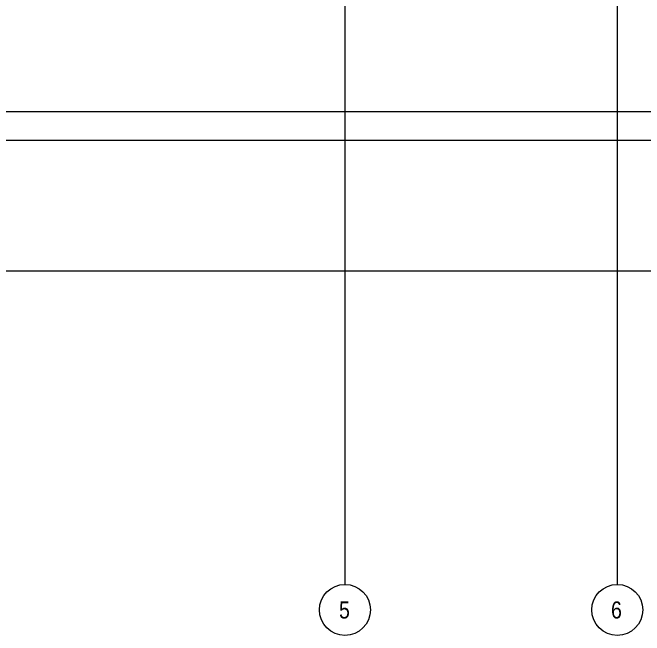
# Model space of a CAD drawing. Header units: centimetres. Extents: x -14155 to 6577, y -1225 to 8033.
# Drawn here: x -12336 to -10476, y -1225 to 606 of the extents above; entities that cross this region are included whole.
import ezdxf

# ---------------------------------------------------------------- set-up
doc = ezdxf.new("R2010")
doc.units = ezdxf.units.CM
doc.linetypes.add('Grid Line', pattern=[2.2225, 1.27, -0.3175, 0.3175, -0.3175])
doc.layers.add('S-GRID', color=7, linetype='Continuous', lineweight=9)
doc.layers.add('S-GRID-IDEN', color=7, linetype='Continuous', lineweight=9)
doc.styles.add('Saira Condensed', font='SairaCondensed-Regular.ttf', dxfattribs={"height": 50})

# ---------------------------------------------------------------- blocks, each defined once
blk = doc.blocks.new('Grid - 3mm-1819951-N01 - Planta')
at = {"layer": 'S-GRID-IDEN', "color": 253, "true_color": 0xaaaaaa}
blk.add_circle((0, 0), 0.3, dxfattribs=at)

msp = doc.modelspace()

# ---------------------------------------------------------------- linework, layer by layer
at = {"layer": 'S-GRID', "color": 253, "linetype": 'Grid Line', "true_color": 0xaaaaaa}
for p, q in [((-11357.354, 7882.574), (-11357.354, -1075.311)), ((-10555.8, 7882.574), (-10555.8, -1075.311)), ((-14005.363, 315.335), (2922.583, 315.335)), ((-14005.363, 231.108), (2922.583, 231.108)), ((-14005.363, -152.695), (2922.583, -152.695))]:
    msp.add_line(p, q, dxfattribs=at)

# ---------------------------------------------------------------- block references
at = {"layer": 'S-GRID-IDEN', "color": 253, "true_color": 0xaaaaaa, "xscale": 249.9999999999999, "yscale": 249.9999999999999, "zscale": 249.9999999999999, "rotation": 180}
for p in [(-11357.354, -1150.311), (-10555.8, -1150.311)]:
    msp.add_blockref('Grid - 3mm-1819951-N01 - Planta', p, dxfattribs=at)

# ---------------------------------------------------------------- texts
at = {"layer": 'S-GRID-IDEN', "color": 253, "true_color": 0xaaaaaa, "char_height": 50, "attachment_point": 1, "style": 'Saira Condensed'}
for s, insert, width in [('5', (-11374.795, -1125.681), 40.08437), ('6', (-10574.115, -1125.681), 42.08859)]:
    msp.add_mtext(s, dxfattribs=dict(at, insert=insert, width=width))

doc.saveas('drawing.dxf')
